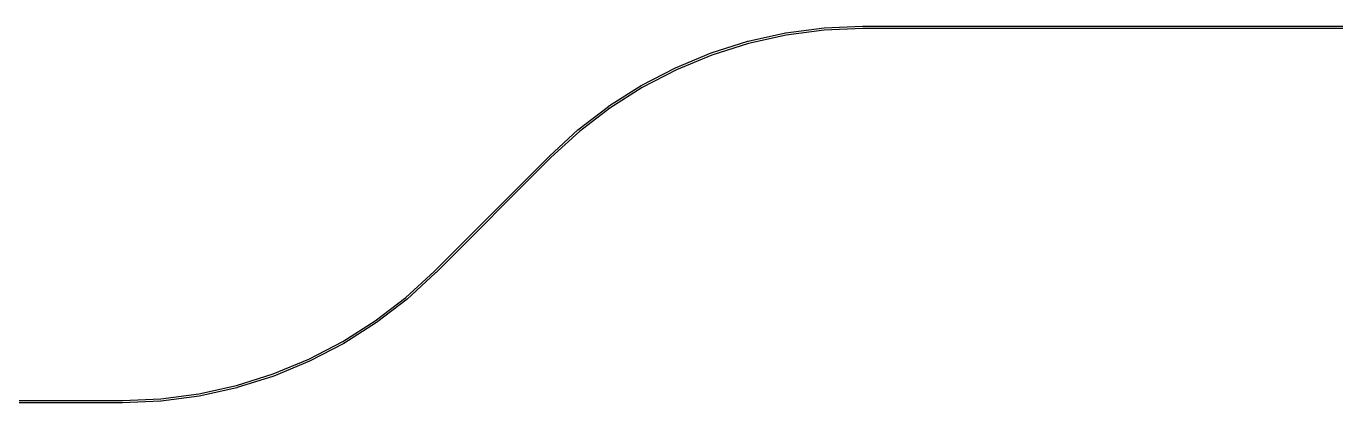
# Model space of a CAD drawing. Header units: metres. Extents: x 0 to 117, y 0 to 64.
# Drawn here: x 34.25 to 49.06, y 18.27 to 22.52 of the extents above; entities that cross this region are included whole.
import ezdxf

# ---------------------------------------------------------------- set-up
doc = ezdxf.new("R2010")
doc.units = ezdxf.units.M

msp = doc.modelspace()

# ---------------------------------------------------------------- linework, layer by layer
for points in [[(14.577, 18.292), (35.336, 18.292), (35.336, 18.292), (35.336, 18.292), (35.336, 18.292), (35.771, 18.311), (35.771, 18.311), (35.771, 18.311), (35.771, 18.311), (36.202, 18.368), (36.202, 18.368), (36.202, 18.368), (36.202, 18.368), (36.627, 18.462), (36.627, 18.462), (36.627, 18.462), (36.627, 18.462), (37.042, 18.593), (37.042, 18.593), (37.042, 18.593), (37.042, 18.593), (37.444, 18.759), (37.444, 18.759), (37.444, 18.759), (37.444, 18.759), (37.83, 18.96), (37.83, 18.96), (37.83, 18.96), (37.83, 18.96), (38.197, 19.194), (38.197, 19.194), (38.197, 19.194), (38.197, 19.194), (38.542, 19.459), (38.542, 19.459), (38.542, 19.459), (38.542, 19.459), (38.863, 19.753), (38.863, 19.753), (38.863, 19.753), (38.863, 19.753), (40.167, 21.057), (40.167, 21.057), (40.489, 21.352), (40.49, 21.353), (40.836, 21.618), (40.837, 21.619), (41.205, 21.853), (41.206, 21.854), (41.592, 22.055), (41.593, 22.056), (41.996, 22.223), (41.997, 22.223), (42.413, 22.354), (42.415, 22.354), (42.84, 22.449), (42.841, 22.449), (43.274, 22.506), (43.275, 22.506), (43.711, 22.525), (43.711, 22.525), (52.321, 22.525)], [(52.321, 22.5), (43.712, 22.5), (43.712, 22.5), (43.712, 22.5), (43.712, 22.5), (43.277, 22.481), (43.277, 22.481), (43.277, 22.481), (43.277, 22.481), (42.845, 22.424), (42.845, 22.424), (42.845, 22.424), (42.845, 22.424), (42.421, 22.33), (42.421, 22.33), (42.421, 22.33), (42.421, 22.33), (42.006, 22.199), (42.006, 22.199), (42.006, 22.199), (42.006, 22.199), (41.604, 22.032), (41.604, 22.032), (41.604, 22.032), (41.604, 22.032), (41.218, 21.832), (41.218, 21.832), (41.218, 21.832), (41.218, 21.832), (40.851, 21.598), (40.851, 21.598), (40.851, 21.598), (40.851, 21.598), (40.506, 21.333), (40.506, 21.333), (40.506, 21.333), (40.506, 21.333), (40.185, 21.039), (40.185, 21.039), (40.185, 21.039), (40.185, 21.039), (38.881, 19.735), (38.88, 19.735), (38.559, 19.44), (38.558, 19.439), (38.212, 19.174), (38.211, 19.173), (37.843, 18.939), (37.842, 18.938), (37.455, 18.737), (37.454, 18.736), (37.051, 18.569), (37.05, 18.569), (36.634, 18.438), (36.633, 18.437), (36.207, 18.343), (36.206, 18.343), (35.774, 18.286), (35.773, 18.286), (35.337, 18.267), (35.336, 18.267), (14.577, 18.267)]]:
    msp.add_lwpolyline(points)

doc.saveas('drawing.dxf')
